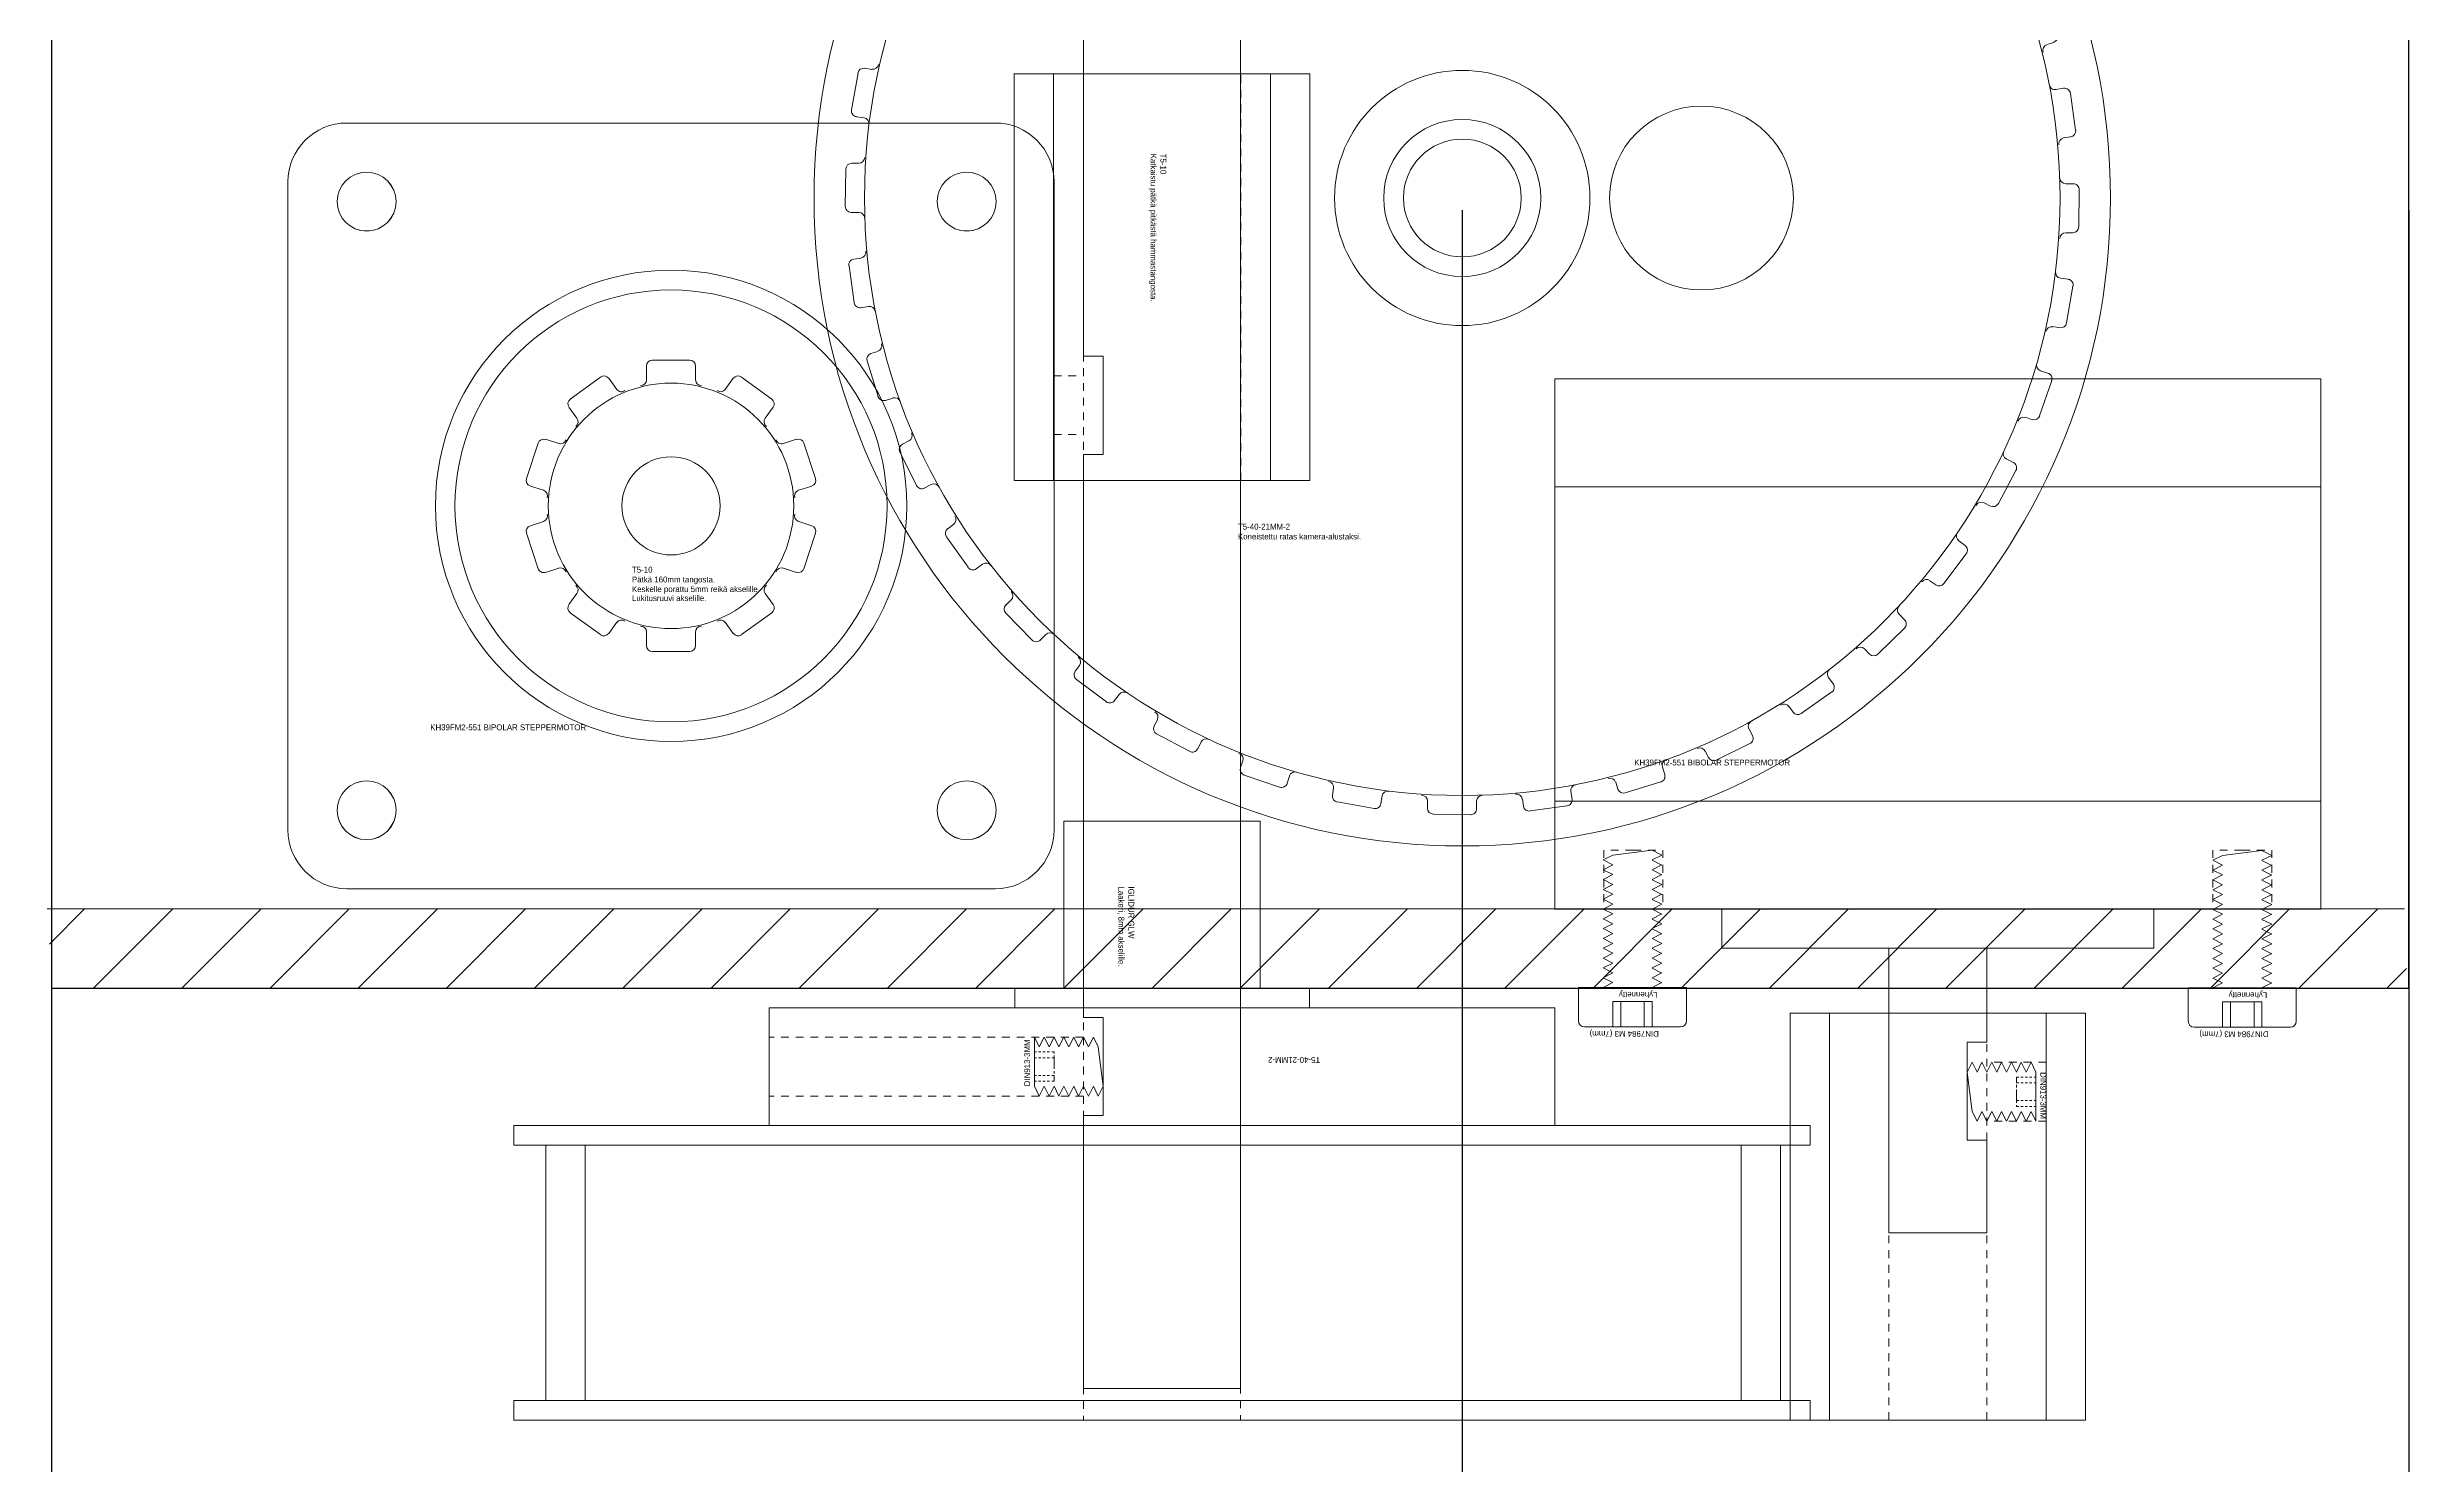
# Model space of a CAD drawing. Header units: millimetres. Extents: x -784753 to 2734, y -375 to 77802.
# Drawn here: x 925.2 to 1045.5, y 286.6 to 358.8 of the extents above; entities that cross this region are included whole.
import ezdxf

# ---------------------------------------------------------------- set-up
doc = ezdxf.new("R2010")
doc.units = ezdxf.units.MM
doc.linetypes.add('phl_center', pattern=[0.75, 0.4, -0.35])
for name, color, linetype in [('AKSELI', 241, 'Continuous'), ('DIMENSIONS', 50, 'Continuous'), ('KELKKA', 6, 'Continuous'), ('LAAKERIT', 210, 'Continuous'), ('MOOTTORI_VO_LIIKE', 3, 'Continuous'), ('PULTIT_MUTTERIT_RUUVIT', 131, 'Continuous'), ('RATTAAT', 10, 'Continuous'), ('RATTAAT_2', 30, 'Continuous'), ('RUNKO', 140, 'Continuous')]:
    doc.layers.add(name, color=color, linetype=linetype)
doc.layers.add('ATTRIBUUTIT', color=61, linetype='Continuous', plot=False)
doc.layers.add('RUNKO-REIKÄ', color=7, linetype='Continuous', true_color=0x39c9ff)
doc.dimstyles.new('SAVPEK_ISOT', dxfattribs={"dimtxt": 2, "dimasz": 1.2, "dimexe": 1.25, "dimexo": 0.625, "dimtad": 1, "dimdsep": 46, "dimtxsty": 'Standard', "dimcen": -2, "dimadec": 0, "dimazin": 0, "dimtfac": 1, "dimtmove": 0, "dimatfit": 3, "dimfxl": 0, "dimarcsym": 0})

# ---------------------------------------------------------------- blocks, each defined once
blk = doc.blocks.new('KH39FM2-STEPMOTOR-TOP')
at = {"lineweight": 0}
for p, q in [((16.5, 19.5), (-16.5, 19.5)), ((0, 19.5), (-15.5, 19.5)), ((0, 19.5), (15.05, 19.5)), ((-19.5, 16.5), (-19.5, -16.5)), ((19.5, -16.5), (19.5, 16.5)), ((-16.5, -19.5), (16.5, -19.5)), ((15.05, -19.5), (-15.95, -19.5))]:
    blk.add_line(p, q, dxfattribs=at)
for centre, radius in [((-15.5, 15.5), 1.5), ((15.05, 15.5), 1.5), ((0, 0), 11), ((0, 0), 2.5), ((-15.5, -15.5), 1.5), ((15.05, -15.5), 1.5)]:
    blk.add_circle(centre, radius, dxfattribs=at)
for centre, start, end in [((-16.5, 16.5), 90, 180), ((16.5, 16.5), 0, 90), ((-16.5, -16.5), 180, 270), ((16.5, -16.5), 270, 0)]:
    blk.add_arc(centre, 3, start, end, dxfattribs=at)
at = {"layer": 'ATTRIBUUTIT', "lineweight": 0, "flags": 8}
for tag, p in [('_TYYPPI', (-12.26, -11.43)), ('_KUVAUS', (-12.26, -11.93)), ('_NOTES', (-12.26, -12.42)), ('_NOTES_RIVI2', (-12.26, -12.88)), ('_NOTES_RIVI3', (-12.26, -13.35))]:
    blk.add_attdef(tag, p, '', height=0.3, dxfattribs=at)
blk = doc.blocks.new('T5-10-HIHNAPYORA')
at = {"lineweight": 0}
for p, q in [((0.95, 7.42), (-0.95, 7.42)), ((-3.59, 6.56), (-5.13, 5.44)), ((-2.76, 5.93), (-3.17, 6.5)), ((-1.25, 7.12), (-1.25, 6.42)), ((1.25, 6.42), (1.25, 7.12)), ((3.17, 6.5), (2.76, 5.93)), ((5.13, 5.44), (3.59, 6.56)), ((-5.2, 5.03), (-4.79, 4.46)), ((4.79, 4.46), (5.2, 5.03)), ((-6.76, 3.2), (-7.35, 1.39)), ((-5.72, 3.17), (-6.39, 3.39)), ((6.39, 3.39), (5.72, 3.17)), ((7.35, 1.39), (6.76, 3.2)), ((-7.16, 1.01), (-6.5, 0.8)), ((6.5, 0.8), (7.16, 1.01)), ((-6.5, -0.8), (-7.16, -1.01)), ((7.16, -1.01), (6.5, -0.8)), ((-7.35, -1.39), (-6.76, -3.2)), ((6.76, -3.2), (7.35, -1.39)), ((-6.39, -3.39), (-5.72, -3.17)), ((5.72, -3.17), (6.39, -3.39)), ((-4.79, -4.46), (-5.2, -5.03)), ((5.2, -5.03), (4.79, -4.46)), ((-5.13, -5.44), (-3.59, -6.56)), ((-3.17, -6.5), (-2.76, -5.93)), ((2.76, -5.93), (3.17, -6.5)), ((3.59, -6.56), (5.13, -5.44)), ((-1.25, -6.42), (-1.25, -7.12)), ((1.25, -7.12), (1.25, -6.42)), ((-0.95, -7.42), (0.95, -7.42))]:
    blk.add_line(p, q, dxfattribs=at)
for radius in [6.25, 2.5]:
    blk.add_circle((0, 0), radius, dxfattribs=at)
for centre, start, end in [((-0.95, 7.12), 90, 180), ((0.95, 7.12), 0, 90), ((-3.42, 6.32), 36, 126), ((-1.55, 6.42), 270, 0), ((1.55, 6.42), 180, 270), ((3.42, 6.32), 54, 144), ((-4.95, 5.2), 126, 216), ((-2.52, 6.11), 216, 306), ((2.52, 6.11), 234, 324), ((4.95, 5.2), 324, 54), ((-5.03, 4.29), 306, 36), ((5.03, 4.29), 144, 234), ((-6.48, 3.1), 72, 162), ((-5.63, 3.46), 252, 342), ((5.63, 3.46), 198, 288), ((6.48, 3.1), 18, 108), ((-7.07, 1.3), 162, 252), ((7.07, 1.3), 288, 18), ((-6.59, 0.51), 342, 72), ((6.59, 0.51), 108, 198), ((-7.07, -1.3), 108, 198), ((-6.59, -0.51), 288, 18), ((6.59, -0.51), 162, 252), ((7.07, -1.3), 342, 72), ((-6.48, -3.1), 198, 288), ((-5.63, -3.46), 18, 108), ((5.63, -3.46), 72, 162), ((6.48, -3.1), 252, 342), ((-5.03, -4.29), 324, 54), ((5.03, -4.29), 126, 216), ((-4.95, -5.2), 144, 234), ((-2.52, -6.11), 54, 144), ((2.52, -6.11), 36, 126), ((4.95, -5.2), 306, 36), ((-3.42, -6.32), 234, 324), ((-1.55, -6.42), 0, 90), ((-0.95, -7.12), 180, 270), ((0.95, -7.12), 270, 0), ((1.55, -6.42), 90, 180), ((3.42, -6.32), 216, 306)]:
    blk.add_arc(centre, 0.3, start, end, dxfattribs=at)
at = {"layer": 'ATTRIBUUTIT', "lineweight": 0, "flags": 8}
for tag, p in [('_TYYPPI', (-1.99, -3.4)), ('_KUVAUS', (-1.99, -3.9)), ('_NOTES', (-1.99, -4.39)), ('_NOTES_RIVI2', (-1.99, -4.85)), ('_NOTES_RIVI3', (-1.99, -5.32))]:
    blk.add_attdef(tag, p, '', height=0.3, dxfattribs=at)
blk = doc.blocks.new('T5-40-CAMERA-PLATFORM-TSIDE')
at = {"lineweight": 0}
for p, q in [((1.47, 31.38), (-0.43, 31.41)), ((-8.3, 30.3), (-10.11, 29.74)), ((-7.81, 29.76), (-7.92, 30.11)), ((-5.59, 30.61), (-5.53, 30.22)), ((-3.45, 31.22), (-5.33, 30.96)), ((-3.06, 30.61), (-3.11, 30.97)), ((-0.73, 31.11), (-0.73, 30.72)), ((1.77, 30.72), (1.77, 31.08)), ((4.14, 30.84), (4.08, 30.45)), ((6.36, 30.76), (4.49, 31.09)), ((6.55, 30.06), (6.61, 30.42)), ((-10.31, 29.36), (-10.19, 28.99)), ((8.92, 29.81), (8.8, 29.44)), ((11.1, 29.39), (9.3, 30.01)), ((11.17, 28.67), (11.29, 29.01)), ((-12.93, 28.63), (-14.64, 27.79)), ((-12.37, 28.17), (-12.53, 28.5)), ((13.47, 28.05), (13.29, 27.7)), ((15.56, 27.29), (13.88, 28.18)), ((-14.78, 27.39), (-14.6, 27.04)), ((15.52, 26.57), (15.69, 26.89)), ((-17.25, 26.25), (-18.81, 25.16)), ((-16.62, 25.89), (-16.84, 26.18)), ((17.7, 25.6), (17.46, 25.28)), ((19.64, 24.52), (18.12, 25.66)), ((-18.88, 24.74), (-18.65, 24.42)), ((19.49, 23.81), (19.7, 24.1)), ((-21.15, 23.23), (-22.51, 21.91)), ((-20.47, 22.97), (-20.73, 23.23)), ((21.48, 22.52), (21.2, 22.24)), ((23.23, 21.15), (21.91, 22.51)), ((-22.52, 21.48), (-22.24, 21.2)), ((22.97, 20.47), (23.23, 20.73)), ((-24.52, 19.64), (-25.66, 18.12)), ((-23.81, 19.49), (-24.1, 19.7)), ((24.74, 18.88), (24.42, 18.65)), ((26.25, 17.25), (25.16, 18.81)), ((-25.6, 17.7), (-25.28, 17.46)), ((25.89, 16.62), (26.18, 16.84)), ((-26.57, 15.52), (-26.89, 15.69)), ((-27.29, 15.56), (-28.18, 13.88)), ((27.39, 14.78), (27.04, 14.6)), ((28.63, 12.93), (27.79, 14.64)), ((-28.05, 13.47), (-27.7, 13.29)), ((28.17, 12.37), (28.5, 12.53)), ((-29.39, 11.1), (-30.01, 9.3)), ((-28.67, 11.17), (-29.01, 11.29)), ((29.36, 10.31), (28.99, 10.19)), ((30.3, 8.3), (29.74, 10.11)), ((-29.81, 8.92), (-29.44, 8.8)), ((29.76, 7.81), (30.11, 7.92)), ((-30.76, 6.36), (-31.09, 4.49)), ((-30.06, 6.55), (-30.42, 6.61)), ((30.61, 5.59), (30.22, 5.53)), ((31.22, 3.45), (30.96, 5.33)), ((-30.84, 4.14), (-30.45, 4.08)), ((30.61, 3.06), (30.97, 3.11)), ((-31.38, 1.47), (-31.41, -0.43)), ((-30.72, 1.77), (-31.08, 1.77)), ((31.11, 0.73), (30.72, 0.73)), ((31.38, -1.47), (31.41, 0.43)), ((-31.11, -0.73), (-30.72, -0.73)), ((30.72, -1.77), (31.08, -1.77)), ((-31.22, -3.45), (-30.96, -5.33)), ((-30.61, -3.06), (-30.97, -3.11)), ((30.84, -4.14), (30.45, -4.08)), ((30.76, -6.36), (31.09, -4.49)), ((-30.61, -5.59), (-30.22, -5.53)), ((30.06, -6.55), (30.42, -6.61)), ((-30.3, -8.3), (-29.74, -10.11)), ((-29.76, -7.81), (-30.11, -7.92)), ((29.39, -11.1), (30.01, -9.3)), ((29.81, -8.92), (29.44, -8.8)), ((-29.36, -10.31), (-28.99, -10.19)), ((28.67, -11.17), (29.01, -11.29)), ((-28.63, -12.93), (-27.79, -14.64)), ((-28.17, -12.37), (-28.5, -12.53)), ((27.29, -15.56), (28.18, -13.88)), ((28.05, -13.47), (27.7, -13.29)), ((-27.39, -14.78), (-27.04, -14.6)), ((26.57, -15.52), (26.89, -15.69)), ((-25.89, -16.62), (-26.18, -16.84)), ((-26.25, -17.25), (-25.16, -18.81)), ((25.6, -17.7), (25.28, -17.46)), ((-24.74, -18.88), (-24.42, -18.65)), ((24.52, -19.64), (25.66, -18.12)), ((23.81, -19.49), (24.1, -19.7)), ((-22.97, -20.47), (-23.23, -20.73)), ((-23.23, -21.15), (-21.91, -22.51)), ((22.52, -21.48), (22.24, -21.2)), ((-21.48, -22.52), (-21.2, -22.24)), ((21.15, -23.23), (22.51, -21.91)), ((-19.49, -23.81), (-19.7, -24.1)), ((20.47, -22.97), (20.73, -23.23)), ((-19.64, -24.52), (-18.12, -25.66)), ((17.25, -26.25), (18.81, -25.16)), ((18.88, -24.74), (18.65, -24.42)), ((-17.7, -25.6), (-17.46, -25.28)), ((16.62, -25.89), (16.84, -26.18)), ((-15.52, -26.57), (-15.69, -26.89)), ((-15.56, -27.29), (-13.88, -28.18)), ((14.78, -27.39), (14.6, -27.04)), ((-13.47, -28.05), (-13.29, -27.7)), ((-11.17, -28.67), (-11.29, -29.01)), ((12.37, -28.17), (12.53, -28.5)), ((12.93, -28.63), (14.64, -27.79)), ((-11.1, -29.39), (-9.3, -30.01)), ((-8.92, -29.81), (-8.8, -29.44)), ((7.81, -29.76), (7.92, -30.11)), ((8.3, -30.3), (10.11, -29.74)), ((10.31, -29.36), (10.19, -28.99)), ((-6.55, -30.06), (-6.61, -30.42)), ((-6.36, -30.76), (-4.49, -31.09)), ((-4.14, -30.84), (-4.08, -30.45)), ((-1.77, -30.72), (-1.77, -31.08)), ((0.73, -31.11), (0.73, -30.72)), ((3.06, -30.61), (3.11, -30.97)), ((3.45, -31.22), (5.33, -30.96)), ((5.59, -30.61), (5.53, -30.22)), ((-1.47, -31.38), (0.43, -31.41))]:
    blk.add_line(p, q, dxfattribs=at)
for centre, radius in [((0, 0), 33), ((0, 0), 30.43), ((0, 0), 6.5), ((0, 0), 4), ((12.18, 0), 4.68)]:
    blk.add_circle(centre, radius, dxfattribs=at)
for centre, start, end in [((-0.43, 31.11), 89.0533, 180), ((1.47, 31.08), 0, 89.0533), ((-8.21, 30.01), 18, 107.0533), ((-5.82, 30.18), 279, 9), ((-5.29, 30.66), 98.0533, 189), ((-3.41, 30.93), 9, 98.0533), ((-2.76, 30.66), 189, 279), ((-1.03, 30.72), 270, 0), ((2.07, 30.72), 180, 270), ((3.79, 30.5), 261, 351), ((4.44, 30.8), 80.0533, 171), ((6.31, 30.47), 351, 80.0533), ((6.85, 30.01), 171, 261), ((-10.47, 28.89), 288, 18), ((-10.02, 29.46), 107.0533, 198), ((-7.52, 29.85), 198, 288), ((8.51, 29.53), 252, 342), ((9.2, 29.72), 71.0533, 162), ((11, 29.11), 342, 71.0533), ((-14.51, 27.52), 116.0533, 207), ((-12.8, 28.36), 27, 116.0533), ((-12.1, 28.31), 207, 297), ((11.46, 28.57), 162, 252), ((13.03, 27.84), 243, 333), ((13.74, 27.92), 62.0533, 153), ((-14.86, 26.9), 297, 27), ((15.79, 26.43), 153, 243), ((15.42, 27.03), 333, 62.0533), ((-17.08, 26.01), 36, 125.0533), ((-16.38, 26.07), 216, 306), ((17.22, 25.46), 234, 324), ((17.94, 25.42), 53.0533, 144), ((-18.64, 24.92), 125.0533, 216), ((-18.89, 24.24), 306, 36), ((19.46, 24.28), 324, 53.0533), ((-20.94, 23.02), 45, 134.0533), ((-20.26, 23.18), 225, 315), ((19.73, 23.63), 144, 234), ((-22.3, 21.69), 134.0533, 225), ((20.99, 22.45), 225, 315), ((21.69, 22.3), 44.0533, 135), ((-22.45, 20.99), 315, 45), ((23.18, 20.26), 135, 225), ((23.02, 20.94), 315, 44.0533), ((-24.28, 19.46), 54, 143.0533), ((-23.63, 19.73), 234, 324), ((-25.42, 17.94), 143.0533, 234), ((24.24, 18.89), 216, 306), ((24.92, 18.64), 35.0533, 126), ((-25.46, 17.22), 324, 54), ((26.01, 17.08), 306, 35.0533), ((-27.03, 15.42), 63, 152.0533), ((-26.43, 15.79), 243, 333), ((26.07, 16.38), 126, 216), ((26.9, 14.86), 207, 297), ((27.52, 14.51), 26.0533, 117), ((-27.92, 13.74), 152.0533, 243), ((-27.84, 13.03), 333, 63), ((28.31, 12.1), 117, 207), ((28.36, 12.8), 297, 26.0533), ((-29.11, 11), 72, 161.0533), ((-28.57, 11.46), 252, 342), ((28.89, 10.47), 198, 288), ((29.46, 10.02), 17.0533, 108), ((-29.72, 9.2), 161.0533, 252), ((-29.53, 8.51), 342, 72), ((29.85, 7.52), 108, 198), ((30.01, 8.21), 288, 17.0533), ((-30.47, 6.31), 81, 170.0533), ((-30.01, 6.85), 261, 351), ((30.18, 5.82), 189, 279), ((30.66, 5.29), 8.0533, 99), ((-30.8, 4.44), 170.0533, 261), ((-30.5, 3.79), 351, 81), ((30.66, 2.76), 99, 189), ((30.93, 3.41), 279, 8.0533), ((-31.08, 1.47), 90, 179.0533), ((-30.72, 2.07), 270, 0), ((30.72, 1.03), 180, 270), ((31.11, 0.43), 359.0533, 90), ((-31.11, -0.43), 179.0533, 270), ((-30.72, -1.03), 0, 90), ((30.72, -2.07), 90, 180), ((31.08, -1.47), 270, 359.0533), ((-30.93, -3.41), 99, 188.0533), ((-30.66, -2.76), 279, 9), ((30.5, -3.79), 171, 261), ((30.8, -4.44), 350.0533, 81), ((-30.66, -5.29), 188.0533, 279), ((-30.18, -5.82), 9, 99), ((30.01, -6.85), 81, 171), ((30.47, -6.31), 261, 350.0533), ((-30.01, -8.21), 108, 197.0533), ((-29.85, -7.52), 288, 18), ((29.53, -8.51), 162, 252), ((29.72, -9.2), 341.0533, 72), ((-29.46, -10.02), 197.0533, 288), ((-28.89, -10.47), 18, 108), ((-28.31, -12.1), 297, 27), ((28.57, -11.46), 72, 162), ((29.11, -11), 252, 341.0533), ((-28.36, -12.8), 117, 206.0533), ((27.84, -13.03), 153, 243), ((27.92, -13.74), 332.0533, 63), ((-27.52, -14.51), 206.0533, 297), ((-26.9, -14.86), 27, 117), ((26.43, -15.79), 63, 153), ((27.03, -15.42), 243, 332.0533), ((-26.07, -16.38), 306, 36), ((-26.01, -17.08), 126, 215.0533), ((25.46, -17.22), 144, 234), ((25.42, -17.94), 323.0533, 54), ((-24.92, -18.64), 215.0533, 306), ((-24.24, -18.89), 36, 126), ((-23.18, -20.26), 315, 45), ((23.63, -19.73), 54, 144), ((24.28, -19.46), 234, 323.0533), ((-23.02, -20.94), 135, 224.0533), ((22.45, -20.99), 135, 225), ((22.3, -21.69), 314.0533, 45), ((-21.69, -22.3), 224.0533, 315), ((-20.99, -22.45), 45, 135), ((-19.73, -23.63), 324, 54), ((18.89, -24.24), 126, 216), ((20.26, -23.18), 45, 135), ((20.94, -23.02), 225, 314.0533), ((-19.46, -24.28), 144, 233.0533), ((-17.22, -25.46), 54, 144), ((18.64, -24.92), 305.0533, 36), ((-17.94, -25.42), 233.0533, 324), ((-15.79, -26.43), 333, 63), ((16.38, -26.07), 36, 126), ((17.08, -26.01), 216, 305.0533), ((-15.42, -27.03), 153, 242.0533), ((-13.03, -27.84), 63, 153), ((14.86, -26.9), 117, 207), ((14.51, -27.52), 296.0533, 27), ((-13.74, -27.92), 242.0533, 333), ((-11.46, -28.57), 342, 72), ((10.47, -28.89), 108, 198), ((12.1, -28.31), 27, 117), ((12.8, -28.36), 207, 296.0533), ((-11, -29.11), 162, 251.0533), ((-9.2, -29.72), 251.0533, 342), ((-8.51, -29.53), 72, 162), ((-6.85, -30.01), 351, 81), ((5.82, -30.18), 99, 189), ((7.52, -29.85), 18, 108), ((10.02, -29.46), 287.0533, 18), ((-6.31, -30.47), 171, 260.0533), ((-4.44, -30.8), 260.0533, 351), ((-3.79, -30.5), 81, 171), ((-2.07, -30.72), 0, 90), ((-1.47, -31.08), 180, 269.0533), ((0.43, -31.11), 269.0533, 0), ((1.03, -30.72), 90, 180), ((2.76, -30.66), 9, 99), ((3.41, -30.93), 189, 278.0533), ((5.29, -30.66), 278.0533, 9), ((8.21, -30.01), 198, 287.0533)]:
    blk.add_arc(centre, 0.3, start, end, dxfattribs=at)
at = {"layer": 'ATTRIBUUTIT', "lineweight": 0, "flags": 8}
for tag, p in [('_TYYPPI', (-11.42, -16.89)), ('_KUVAUS', (-11.42, -17.39)), ('_NOTES', (-11.42, -17.88)), ('_NOTES_RIVI2', (-11.42, -18.34)), ('_NOTES_RIVI3', (-11.42, -18.81))]:
    blk.add_attdef(tag, p, '', height=0.3, dxfattribs=at)
blk = doc.blocks.new('ASSEMBLY-CAMERA-PLATFORM-TSIDE')
at = {"layer": 'MOOTTORI_VO_LIIKE', "lineweight": 0}
blk.add_blockref('KH39FM2-STEPMOTOR-TOP', (-40.28, -15.68), dxfattribs=at).add_auto_attribs({'_TYYPPI': 'KH39FM2-551 BIPOLAR STEPPERMOTOR'})
at = {"layer": 'RATTAAT', "lineweight": 0}
blk.add_blockref('T5-40-CAMERA-PLATFORM-TSIDE', (0, 0), dxfattribs=at).add_auto_attribs({'_TYYPPI': 'T5-40-21MM-2', '_KUVAUS': 'Koneistettu ratas kamera-alustaksi.'})
at = {"layer": 'RATTAAT_2', "lineweight": 0}
blk.add_blockref('T5-10-HIHNAPYORA', (-40.28, -15.68), dxfattribs=at).add_auto_attribs({'_TYYPPI': 'T5-10', '_KUVAUS': 'Pätkä 160mm tangosta.', '_NOTES': 'Keskelle porattu 5mm reikä akselille.', '_NOTES_RIVI2': 'Lukitusruuvi akselille.'})
blk = doc.blocks.new('ALUMIINIPUTKI-80X80-TOPS')
at = {"lineweight": 0}
h = blk.add_hatch(dxfattribs=at)
h.set_pattern_fill('ANSI31', color=256, style=0)
h.set_pattern_definition([(45, (-1229.2402, -256.4846), (-2.245064, 2.245064), [])])
h.paths.add_polyline_path([(119.89, -75.97), (-0.11, -75.97), (-0.11, -80), (119.89, -80)])
for p, q in [((0, 0), (0, -80)), ((120, -80), (120, 0)), ((0, -80), (120, -80))]:
    blk.add_line(p, q)
for p, q in [((-0.22, -75.97), (119.78, -75.97)), ((115, -75.97), (114, -75.97)), ((115, -75.97), (116, -75.97)), ((36.43, -80), (33.93, -80)), ((36.43, -80), (38.93, -80)), ((60, -80), (40, -80)), ((60, -80), (80, -80)), ((83.57, -80), (81.07, -80)), ((83.57, -80), (86.07, -80))]:
    blk.add_line(p, q, dxfattribs=at)
at = {"layer": 'RUNKO-REIKÄ', "lineweight": 0}
for centre, radius in [((71.82, -39.76), 3), ((16.04, -39.94), 1.5), ((46.59, -39.94), 1.5), ((31.54, -55.44), 12), ((16.04, -70.94), 1.5), ((46.59, -70.94), 1.5)]:
    blk.add_circle(centre, radius, dxfattribs=at)
at = {"layer": 'ATTRIBUUTIT', "lineweight": 0, "flags": 8}
for tag, p in [('_TYYPPI', (4.71, -8.48)), ('_KUVAUS', (4.71, -8.98)), ('_NOTES', (4.71, -9.46)), ('_NOTES_RIVI2', (4.71, -9.93)), ('_NOTES_RIVI3', (4.71, -10.4))]:
    blk.add_attdef(tag, p, '', height=0.3, dxfattribs=at)
blk = doc.blocks.new('T5-10-RATAS-LSIDE')
at = {"lineweight": 0}
for p, q in [((7.52, 0), (-7.52, 0)), ((-7.52, 0), (-7.52, -20.72)), ((-5.52, 0), (-5.52, -20.72)), ((5.52, 0), (5.52, -20.72)), ((7.52, -20.72), (7.52, 0)), ((-5.52, -4), (-5.52, -2.5)), ((-5.52, -4), (-5.52, -5.5)), ((0, -20.72), (-7.52, -20.72)), ((0, -20.72), (7.52, -20.72))]:
    blk.add_line(p, q, dxfattribs=at)
at = {"linetype": 'phl_center', "lineweight": 0}
for p, q in [((-2.5, -20.72), (-2.5, 0)), ((2.5, -20.72), (2.5, 0)), ((-5.52, -2.5), (-2.5, -2.5)), ((-5.52, -5.5), (-2.5, -5.5))]:
    blk.add_line(p, q, dxfattribs=at)
blk = doc.blocks.new('AKSELI-8MM-LSIDE')
at = {"lineweight": 0}
for p, q in [((0, 4), (0, -4)), ((1.23, 4), (0, 4)), ((1.23, 3), (1.23, 4)), ((1.23, 0), (1.23, 3.8)), ((1.23, 3.8), (2.23, 3.8)), ((2.23, 3.96), (2.23, 2.96)), ((2.73, 3.96), (2.23, 3.96)), ((51.55, 3.96), (2.23, 3.96)), ((51.55, 3.96), (51.55, 2.96)), ((85.23, 3.96), (56.55, 3.96)), ((56.55, 2.96), (56.55, 3.96)), ((85.23, 3.96), (85.23, 2.96)), ((104.12, 3.96), (90.23, 3.96)), ((90.23, 3.96), (90.23, 2.96)), ((104.12, 3.96), (104.12, -4.04)), ((1.23, 3), (1.23, -3)), ((2.23, 3), (2.23, -3)), ((51.55, 2.96), (56.55, 2.96)), ((85.23, 2.96), (90.23, 2.96)), ((1.23, 0), (1.23, -3.8)), ((1.23, -3), (1.23, -4)), ((2.23, -4.04), (2.23, -3.04)), ((1.23, -4), (0, -4)), ((1.23, -3.8), (2.23, -3.8)), ((2.73, -4.04), (2.23, -4.04)), ((104.12, -4.04), (2.23, -4.04))]:
    blk.add_line(p, q, dxfattribs=at)
blk = doc.blocks.new('KH39FM2-STEPMOTOR-LEFTS')
at = {"lineweight": 0}
for p, q in [((19.5, 43.5), (17, 43.5)), ((17, 43.5), (17, 29)), ((19.5, 43.5), (22, 43.5)), ((22, 43.5), (22, 40.78)), ((22, 40.78), (22, 38.78)), ((21, 33.78), (21, 38.78)), ((21, 38.78), (22, 38.78)), ((22, 33.78), (21, 33.78)), ((22, 33.78), (22, 29)), ((30.5, 29), (8.5, 29)), ((8.5, 29), (8.5, 27)), ((30.5, 27), (30.5, 29)), ((39, 27), (0, 27)), ((0, 27), (0, 0)), ((19.5, 27), (30.5, 27)), ((39, 27), (39, 0)), ((39, 21.5), (0, 21.5)), ((39, 5.5), (39, 21.5)), ((0, 13.5), (0, 5.5)), ((0, 5.5), (39, 5.5)), ((0, 0), (39, 0))]:
    blk.add_line(p, q, dxfattribs=at)
at = {"linetype": 'phl_center', "lineweight": 0}
for p, q in [((2.5, 24), (2.5, 27)), ((5.5, 24), (5.5, 27)), ((33.5, 24), (33.5, 27)), ((36.5, 24), (36.5, 27)), ((4, 24), (2.5, 24)), ((4, 24), (5.5, 24)), ((35, 24), (33.5, 24)), ((35, 24), (36.5, 24))]:
    blk.add_line(p, q, dxfattribs=at)
at = {"layer": 'ATTRIBUUTIT', "lineweight": 0, "flags": 8}
for tag, p in [('_TYYPPI', (4.05, 19.39)), ('_KUVAUS', (4.05, 18.89)), ('_NOTES', (4.05, 18.4))]:
    blk.add_attdef(tag, p, '', height=0.3, dxfattribs=at)
blk = doc.blocks.new('T5-40-RATAS-LSIDE')
at = {"lineweight": 0}
for p, q in [((33, 21), (-33, 21)), ((-33, 21), (-33, 20)), ((29.48, 21), (-4, 21)), ((6.5, 21), (7.5, 21)), ((33, 21), (33, 20)), ((-33, 20), (-29.37, 20)), ((-31.37, 20), (-31.37, 7)), ((-29.37, 7), (-29.37, 20)), ((-29.37, 20), (29.48, 20)), ((29.48, 7), (29.48, 20)), ((29.48, 20), (33, 20)), ((31.48, 7), (31.48, 20)), ((-33, 6), (-33, 7)), ((-33, 7), (-29.37, 7)), ((-29.37, 7), (29.48, 7)), ((29.48, 7), (33, 7)), ((33, 7), (33, 6)), ((33, 6), (-33, 6)), ((-31.37, 6), (-29.37, 6)), ((-20, 0), (-20, 6)), ((20, 0), (20, 6)), ((31.48, 6), (29.48, 6)), ((20, 0), (-20, 0)), ((0, 0), (-20, 0)), ((0, 0), (-20, 0)), ((0, 0), (-4, 0)), ((0, 0), (-4, 0)), ((0, 0), (-3, 0)), ((0, 0), (20, 0)), ((0, 0), (20, 0)), ((0, 0), (3, 0)), ((0, 0), (4, 0)), ((0, 0), (20, 0)), ((0, 0), (4, 0)), ((0, 0), (20, 0))]:
    blk.add_line(p, q, dxfattribs=at)
at = {"linetype": 'phl_center', "lineweight": 0}
for p, q in [((-4, 14.03), (-4, 21)), ((4, 14), (4, 21)), ((-4, 0), (-4, 14.03)), ((4, 0), (4, 14)), ((-4, 4.5), (-20, 4.5)), ((-4, 1.5), (-20, 1.5))]:
    blk.add_line(p, q, dxfattribs=at)
at = {"layer": 'ATTRIBUUTIT', "lineweight": 0, "flags": 8}
for tag, p in [('_TYYPPI', (4.7, 2.51)), ('_KUVAUS', (4.7, 2.01)), ('_NOTES', (4.7, 1.52)), ('_NOTES_RIVI2', (4.7, 1.06)), ('_NOTES_RIVI3', (4.7, 0.59))]:
    blk.add_attdef(tag, p, '', height=0.3, dxfattribs=at)
blk = doc.blocks.new('IGLIDUR-GLW-10MM-LSIDE')
at = {"lineweight": 0}
for p, q in [((1, 7.5), (0, 7.5)), ((0, 7.5), (0, 5)), ((1, 0), (1, 7.5)), ((-8.5, 5), (-8.5, -5)), ((0, 5), (-8.5, 5)), ((0, 5), (0, -5)), ((1, -5), (1, 5)), ((1, 0), (1, 4)), ((1, 0), (1, -7.5)), ((1, 0), (1, -4)), ((-8.5, -5), (0, -5)), ((0, -7.5), (0, -5)), ((1, -7.5), (0, -7.5))]:
    blk.add_line(p, q, dxfattribs=at)
at = {"linetype": 'phl_center', "lineweight": 0}
for p, q in [((1, 4), (-8.5, 4)), ((1, -4), (-8.5, -4))]:
    blk.add_line(p, q, dxfattribs=at)
at = {"layer": 'ATTRIBUUTIT', "lineweight": 0, "flags": 8}
for tag, p in [('_TYYPPI', (-5.18, -1.72)), ('_KUVAUS', (-5.18, -2.22)), ('_NOTES', (-5.18, -2.7)), ('_NOTES_RIVI2', (-5.18, -3.17)), ('_NOTES_RIVI3', (-5.18, -3.64))]:
    blk.add_attdef(tag, p, '', height=0.3, dxfattribs=at)
blk = doc.blocks.new('T5-RATAS-8MM-LSIDE')
at = {"lineweight": 0}
for p, q in [((0, -15.05), (0, 0)), ((0, 0), (20.72, 0)), ((20.72, -7.52), (20.72, 0)), ((0, -2), (20.72, -2)), ((20.72, -7.52), (20.72, -3.52)), ((0, -7.52), (0, -11.52)), ((20.72, -7.52), (20.72, -15.05)), ((20.72, -11.52), (20.72, -7.52)), ((0, -13.05), (20.72, -13.05)), ((16.88, -13.05), (15.38, -13.05)), ((16.88, -13.05), (18.38, -13.05)), ((20.72, -15.05), (0, -15.05))]:
    blk.add_line(p, q, dxfattribs=at)
at = {"linetype": 'phl_center', "lineweight": 0}
for p, q in [((20.72, -3.52), (0, -3.52)), ((0, -11.52), (20.72, -11.52)), ((15.38, -13.05), (15.38, -11.52)), ((18.38, -13.05), (18.38, -11.52))]:
    blk.add_line(p, q, dxfattribs=at)
at = {"layer": 'ATTRIBUUTIT', "lineweight": 0, "flags": 8}
for tag, p in [('_TYYPPI', (4.07, -7.61)), ('_KUVAUS', (4.07, -8.11)), ('_NOTES', (4.07, -8.59)), ('_NOTES_RIVI2', (4.07, -9.06)), ('_NOTES_RIVI3', (4.07, -9.53))]:
    blk.add_attdef(tag, p, '', height=0.3, dxfattribs=at)
blk = doc.blocks.new('M3x3-DIN913-LSIDE')
at = {"lineweight": 0}
for p, q in [((-0.34, 1.23), (-0.09, 0.73)), ((-0.34, 1.23), (-0.34, -1.27)), ((-0.09, 0.73), (0.16, 1.23)), ((0.16, 1.23), (0.41, 0.73)), ((0.41, 0.73), (0.66, 1.23)), ((0.66, 1.23), (0.91, 0.73)), ((0.91, 0.73), (1.16, 1.23)), ((1.16, 1.23), (1.41, 0.73)), ((1.41, 0.73), (1.66, 1.23)), ((1.66, 1.23), (1.91, 0.73)), ((1.91, 0.73), (2.16, 1.23)), ((2.16, 1.23), (2.41, 0.73)), ((2.41, 0.73), (2.66, 1.23)), ((2.66, 1.23), (2.91, 0.73)), ((0.66, -0.27), (0.66, 0.17)), ((2.91, 0.73), (3.16, -1.27)), ((0.66, -1.02), (0.66, -0.72)), ((-0.34, -1.27), (-0.09, -1.77)), ((-0.09, -1.77), (0.16, -1.27)), ((0.16, -1.27), (0.41, -1.77)), ((0.41, -1.77), (0.66, -1.27)), ((0.66, -1.27), (0.91, -1.77)), ((0.91, -1.77), (1.16, -1.27)), ((1.16, -1.27), (1.41, -1.77)), ((1.41, -1.77), (1.66, -1.27)), ((1.66, -1.27), (1.91, -1.77)), ((1.91, -1.77), (2.16, -1.27)), ((2.16, -1.27), (2.41, -1.77)), ((2.41, -1.77), (2.66, -1.27)), ((2.66, -1.27), (2.91, -1.77)), ((2.91, -1.77), (3.16, -1.27))]:
    blk.add_line(p, q, dxfattribs=at)
at = {"linetype": 'phl_center', "lineweight": 0, "ltscale": 0.3}
for p, q in [((0.66, 0.48), (-0.34, 0.48)), ((0.66, 0.17), (-0.34, 0.17)), ((0.66, -0.27), (0.66, 0.48)), ((0.66, -0.72), (-0.34, -0.72)), ((0.66, -1.02), (-0.34, -1.02)), ((0.66, -0.27), (0.66, -1.02))]:
    blk.add_line(p, q, dxfattribs=at)
at = {"layer": 'ATTRIBUUTIT', "lineweight": 0, "flags": 8}
blk.add_attdef('_TYYPPI', (-0.56, -1.27), '', height=0.3, rotation=90, dxfattribs=at)
blk = doc.blocks.new('M3x7-DIN7984-LSIDE')
at = {"lineweight": 0}
for p, q in [((0, 0), (0, 1.7)), ((0.3, 2), (5.2, 2)), ((1.75, 0.71), (1.75, 2)), ((2.15, 0.71), (2.15, 2)), ((3.35, 0.71), (3.35, 2)), ((3.75, 0.71), (3.75, 2)), ((5.5, 1.7), (5.5, 0)), ((5.5, 0), (0, 0)), ((2.75, 0), (1.25, 0)), ((1.75, 0), (1.25, -0.25)), ((2.75, 0.71), (1.75, 0.71)), ((1.75, 0.71), (2.15, 0.71)), ((2.75, 0.71), (3.75, 0.71)), ((2.75, 0), (4.25, 0)), ((3.75, 0.71), (3.35, 0.71)), ((3.75, 0.71), (3.45, 0.71)), ((4.25, 0), (3.75, -0.25)), ((1.25, -0.24), (1.75, -0.49)), ((1.75, -0.5), (1.25, -0.75)), ((1.25, -0.74), (1.75, -0.99)), ((1.75, -1), (1.25, -1.25)), ((3.75, -0.25), (4.25, -0.5)), ((4.25, -0.5), (3.75, -0.75)), ((3.75, -0.75), (4.25, -1)), ((4.25, -1), (3.75, -1.25)), ((1.25, -1.24), (1.75, -1.49)), ((1.75, -1.5), (1.25, -1.75)), ((1.25, -1.74), (1.75, -1.99)), ((1.75, -2), (1.25, -2.25)), ((1.25, -2.24), (1.75, -2.49)), ((3.75, -1.25), (4.25, -1.5)), ((4.25, -1.5), (3.75, -1.75)), ((3.75, -1.75), (4.25, -2)), ((4.25, -2), (3.75, -2.25)), ((3.75, -2.25), (4.25, -2.5)), ((1.75, -2.5), (1.25, -2.75)), ((1.25, -2.74), (1.75, -2.99)), ((1.75, -3), (1.25, -3.25)), ((1.25, -3.24), (1.75, -3.49)), ((1.75, -3.5), (1.25, -3.75)), ((4.25, -2.5), (3.75, -2.75)), ((3.75, -2.75), (4.25, -3)), ((4.25, -3), (3.75, -3.25)), ((3.75, -3.25), (4.25, -3.5)), ((4.25, -3.5), (3.75, -3.75)), ((1.25, -3.74), (1.75, -3.99)), ((1.75, -4), (1.25, -4.25)), ((1.25, -4.24), (1.75, -4.49)), ((1.75, -4.5), (1.25, -4.75)), ((1.25, -4.74), (1.75, -4.99)), ((3.75, -3.75), (4.25, -4)), ((4.25, -4), (3.75, -4.25)), ((3.75, -4.25), (4.25, -4.5)), ((4.25, -4.5), (3.75, -4.75)), ((3.75, -4.75), (4.25, -5)), ((1.75, -5), (1.25, -5.25)), ((1.25, -5.24), (1.75, -5.49)), ((1.75, -5.5), (1.25, -5.75)), ((1.25, -5.74), (1.75, -5.99)), ((1.75, -6), (1.25, -6.25)), ((4.25, -5), (3.75, -5.25)), ((3.75, -5.25), (4.25, -5.5)), ((4.25, -5.5), (3.75, -5.75)), ((3.75, -5.75), (4.25, -6)), ((4.25, -6), (3.75, -6.25)), ((1.25, -6.24), (1.75, -6.49)), ((1.75, -6.5), (1.25, -6.75)), ((1.25, -6.74), (1.75, -6.99)), ((3.75, -6.75), (1.75, -7)), ((3.75, -6.25), (4.25, -6.5)), ((4.25, -6.5), (3.75, -6.75))]:
    blk.add_line(p, q, dxfattribs=at)
for centre, start, end in [((0.3, 1.7), 90, 180), ((5.2, 1.7), 0, 90)]:
    blk.add_arc(centre, 0.3, start, end, dxfattribs=at)
at = {"layer": 'ATTRIBUUTIT', "lineweight": 0, "flags": 8}
for tag, p in [('_TYYPPI', (1.41, 2.21)), ('_NOTE', (1.48, 0.22))]:
    blk.add_attdef(tag, p, '', height=0.3, dxfattribs=at)
blk = doc.blocks.new('*D910')
at = {"layer": 'Defpoints', "color": 0, "lineweight": -3}
for p in [(997.27, 351.09), (1045.45, 351.09), (1045.45, 263.1)]:
    blk.add_point(p, dxfattribs=at)
at = {"layer": 'DIMENSIONS', "color": 0, "lineweight": -2}
for p, q in [((997.27, 350.46), (997.27, 261.85)), ((1045.45, 350.46), (1045.45, 261.85)), ((998.47, 263.1), (1044.25, 263.1))]:
    blk.add_line(p, q, dxfattribs=at)
for points in [[(998.47, 262.9), (998.47, 263.3), (997.27, 263.1)], [(1044.25, 263.3), (1044.25, 262.9), (1045.45, 263.1)]]:
    blk.add_solid(points, dxfattribs=at)
at = {"layer": 'DIMENSIONS', "color": 0, "lineweight": -2, "insert": (1021.36, 264.73), "char_height": 2, "attachment_point": 5}
blk.add_mtext('48.18', dxfattribs=at)
blk = doc.blocks.new('*D911')
at = {"layer": 'Defpoints', "color": 0, "lineweight": -3}
for p in [(925.45, 350.46), (997.27, 350.46), (925.45, 261.84)]:
    blk.add_point(p, dxfattribs=at)
at = {"layer": 'DIMENSIONS', "color": 0, "lineweight": -2}
for p, q in [((925.45, 349.84), (925.45, 260.59)), ((997.27, 349.84), (997.27, 260.59)), ((996.07, 261.84), (926.65, 261.84))]:
    blk.add_line(p, q, dxfattribs=at)
for points in [[(926.65, 261.64), (926.65, 262.04), (925.45, 261.84)], [(996.07, 262.04), (996.07, 261.64), (997.27, 261.84)]]:
    blk.add_solid(points, dxfattribs=at)
at = {"layer": 'DIMENSIONS', "color": 0, "lineweight": -2, "insert": (961.36, 263.46), "char_height": 2, "attachment_point": 5}
blk.add_mtext('71.82', dxfattribs=at)

msp = doc.modelspace()

# ---------------------------------------------------------------- block references
at = {"lineweight": 0}
msp.add_blockref('ASSEMBLY-CAMERA-PLATFORM-TSIDE', (997.269, 351.087), dxfattribs=at)
at = {"layer": 'AKSELI', "lineweight": 0, "xscale": -1, "rotation": 89.99999999999999}
msp.add_blockref('AKSELI-8MM-LSIDE', (981.945, 394.579), dxfattribs=at)
at = {"layer": 'KELKKA', "lineweight": 0, "rotation": 270}
msp.add_blockref('T5-RATAS-8MM-LSIDE', (989.512, 357.414), dxfattribs=at).add_auto_attribs({'_TYYPPI': 'T5-10', '_KUVAUS': 'Katkaistu pätkä pitkästä hammastangosta.'})
at = {"layer": 'LAAKERIT', "lineweight": 0, "rotation": 270}
msp.add_blockref('IGLIDUR-GLW-10MM-LSIDE', (981.987, 310.846), dxfattribs=at).add_auto_attribs({'_TYYPPI': 'IGLIDUR GLW', '_KUVAUS': 'Laakeri, 8mm akselille.'})
at = {"layer": 'MOOTTORI_VO_LIIKE', "lineweight": 0}
ref = msp.add_blockref('KH39FM2-STEPMOTOR-LEFTS', (1001.976, 341.874), dxfattribs=dict(at, xscale=-1, rotation=180))
ref.add_attrib('_TYYPPI', 'KH39FM2-551 BIBOLAR STEPPERMOTOR', (1006.023, 322.186), dxfattribs={"layer": 'ATTRIBUUTIT', "lineweight": 0, "height": 0.3, "flags": 8})
at = {"layer": 'PULTIT_MUTTERIT_RUUVIT', "lineweight": 0, "rotation": 180}
for name, p, values in [('M3x7-DIN7984-LSIDE', (1008.685, 310.874), {'_TYYPPI': 'DIN7984 M3 (7mm)', '_NOTE': 'Lyhennetty'}), ('M3x7-DIN7984-LSIDE', (1039.726, 310.857), {'_TYYPPI': 'DIN7984 M3 (7mm)', '_NOTE': 'Lyhennetty'}), ('M3x3-DIN913-LSIDE', (1026.135, 305.296), {'_TYYPPI': 'DIN913-3MM'})]:
    msp.add_blockref(name, p, dxfattribs=at).add_auto_attribs(values)
at = {"layer": 'PULTIT_MUTTERIT_RUUVIT', "lineweight": 0}
msp.add_blockref('M3x3-DIN913-LSIDE', (975.828, 307.118), dxfattribs=at).add_auto_attribs({'_TYYPPI': 'DIN913-3MM'})
at = {"layer": 'RATTAAT', "lineweight": 0}
ref = msp.add_blockref('T5-40-RATAS-LSIDE', (981.987, 309.846), dxfattribs=dict(at, xscale=-1, rotation=180))
ref.add_attrib('_TYYPPI', 'T5-40-21MM-2', (990.038, 307.337), dxfattribs={"layer": 'ATTRIBUUTIT', "lineweight": 0, "height": 0.3, "rotation": 180, "flags": 8})
at = {"layer": 'RATTAAT_2', "lineweight": 0, "xscale": -1}
msp.add_blockref('T5-10-RATAS-LSIDE', (1021.476, 309.568), dxfattribs=at)
at = {"layer": 'RUNKO', "lineweight": 0}
msp.add_blockref('ALUMIINIPUTKI-80X80-TOPS', (925.453, 390.846), dxfattribs=at)

# ---------------------------------------------------------------- dimensions: what is measured, and where the dimension line sits
at = {"layer": 'DIMENSIONS', "lineweight": 0}
for base, p1, p2, picture, middle in [((1045.453, 263.101), (997.269, 351.087), (1045.453, 351.087), '*D910', (1021.361, 264.726)), ((925.453, 261.837), (997.269, 350.462), (925.453, 350.462), '*D911', (961.361, 263.462))]:
    dim = msp.add_linear_dim(base=base, p1=p1, p2=p2, dimstyle='SAVPEK_ISOT', dxfattribs=at)
    dim.commit()
    dim.dimension.update_dxf_attribs({"geometry": picture, "text_midpoint": middle})

doc.saveas('drawing.dxf')
